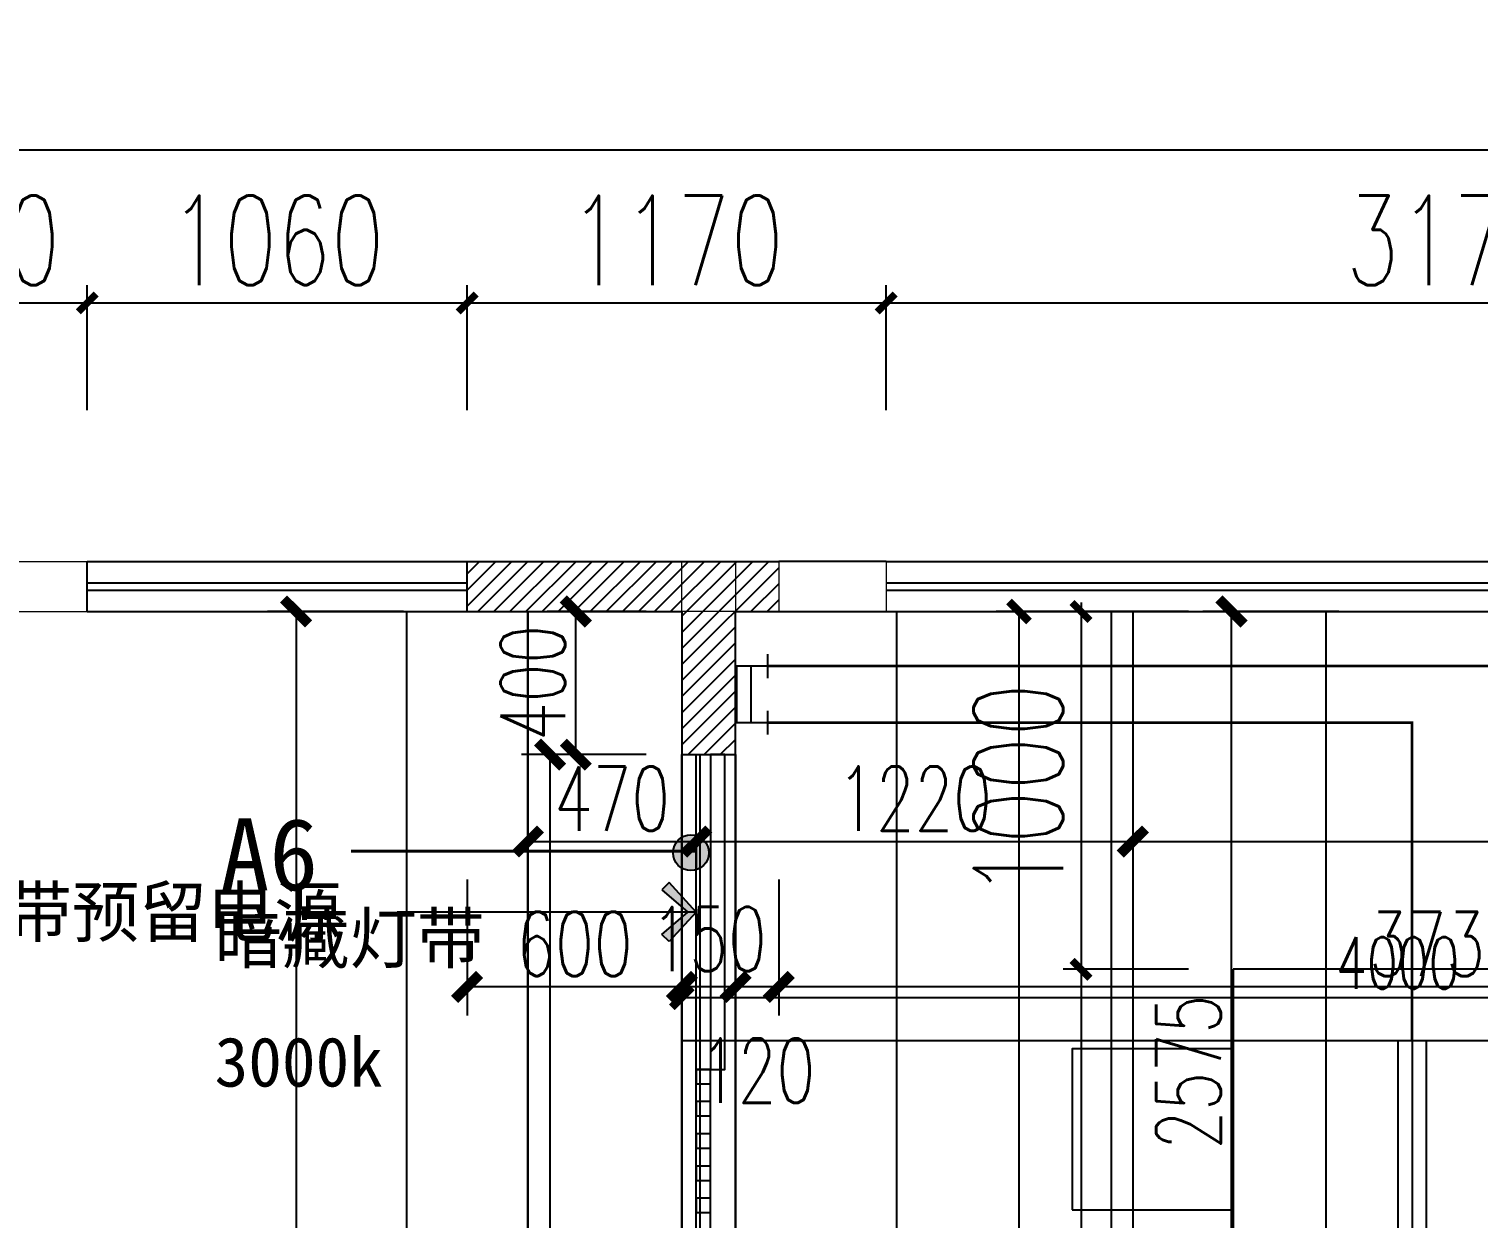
# Model space of a CAD drawing. Header units: millimetres. Extents: x 5625199 to 7433318, y -3316392 to -2552493.
# Drawn here: x 5921195 to 5925246, y -2581805 to -2578481 of the extents above; entities that cross this region are included whole.
import ezdxf

# ---------------------------------------------------------------- set-up
doc = ezdxf.new("R2010")
doc.units = ezdxf.units.MM
doc.header["$PDMODE"] = 35
doc.header["$PDSIZE"] = -10
doc.layers.add('001墙线', color=1, linetype='Continuous', lineweight=35)
for name, color, linetype in [('8', 8, 'Continuous'), ('PL-固定家具', 155, 'Continuous'), ('PL-固定落地', 155, 'Continuous'), ('PL-地坪线', 8, 'Continuous'), ('PL-天花', 30, 'Continuous'), ('PL-天花尺寸', 155, 'Continuous'), ('PL-新建墙体', 5, 'Continuous'), ('PL-新建墙体尺寸', 155, 'Continuous'), ('PL-活动家具', 15, 'Continuous'), ('PL-灯具尺寸', 155, 'Continuous'), ('PL-门', 4, 'Continuous'), ('TXT【文字】', 8, 'Continuous'), ('开关', 1, 'Continuous'), ('插座', 1, 'Continuous')]:
    doc.layers.add(name, color=color, linetype=linetype)
doc.styles.add('MFD-英文', font='stylu.ttf')
doc.styles.add('STYLE2', font='simhei.ttf')
doc.styles.add('XZC', font='SIMPLEX.SHX', dxfattribs={"width": 0.7, "bigfont": 'hztxt.shx'})
doc.styles.add('标注-尺寸', font='simplex.shx', dxfattribs={"width": 0.7})
doc.linetypes.add('LED_LINE', pattern='A,12.7,-5.08,["LED",XZC,S=2.54,R=0,X=-2.54,Y=-1.27],-6.35', length=24.13)
doc.dimstyles.new('100', dxfattribs={"dimtxt": 180, "dimasz": 70, "dimexe": 80, "dimexo": 100, "dimgap": 30, "dimtad": 1, "dimdec": 0, "dimrnd": 5, "dimdsep": 46, "dimtxsty": '标注-尺寸', "dimblk": 'ARCHTICK', "dimcen": 0.2, "dimdle": 5, "dimclrd": 8, "dimclre": 8, "dimclrt": 2, "dimadec": 0, "dimazin": 0, "dimtfac": 1, "dimtdec": 0, "dimtmove": 2, "dimatfit": 3, "dimldrblk": 'ccccc', "dimfxl": 300, "dimfxlon": 1, "dimtolj": 1, "dimtzin": 0, "dimarcsym": 0})
doc.dimstyles.new('MS55', dxfattribs={"dimscale": 0, "dimtxt": 5, "dimasz": 1, "dimexe": 1, "dimexo": 0.8, "dimgap": 1, "dimtad": 1, "dimdec": 0, "dimrnd": 5, "dimdsep": 46, "dimtxsty": '标注-尺寸', "dimblk": 'ARCHTICK', "dimcen": 0, "dimdle": 0.5, "dimclrd": 256, "dimclre": 256, "dimclrt": 50, "dimadec": 0, "dimazin": 0, "dimtfac": 1, "dimtdec": 0, "dimtix": 1, "dimtofl": 0, "dimtmove": 2, "dimatfit": 3, "dimldrblk": 'jt2', "dimfxl": 6, "dimfxlon": 1, "dimtvp": 1, "dimtolj": 1, "dimtzin": 0, "dimarcsym": 0})
doc.dimstyles.new('副本 100', dxfattribs={"dimscale": 0.8, "dimtxt": 180, "dimasz": 70, "dimexe": 80, "dimexo": 100, "dimgap": 30, "dimtad": 1, "dimdec": 0, "dimrnd": 5, "dimdsep": 46, "dimtxsty": '标注-尺寸', "dimblk": 'ARCHTICK', "dimcen": 0.2, "dimdle": 5, "dimclrd": 8, "dimclre": 8, "dimclrt": 2, "dimadec": 0, "dimazin": 0, "dimtfac": 1, "dimtdec": 0, "dimtmove": 2, "dimatfit": 3, "dimldrblk": 'ccccc', "dimfxl": 300, "dimfxlon": 1, "dimtolj": 1, "dimtzin": 0, "dimarcsym": 0})

# ---------------------------------------------------------------- blocks, each defined once
blk = doc.blocks.new('_ArchTick')
at = {"color": 0, "linetype": 'ByBlock', "const_width": 0.4}
blk.add_lwpolyline([(-0.5, -0.5), (0.5, 0.5)], dxfattribs=at)
blk = doc.blocks.new('*D43')
at = {"layer": 'Defpoints', "color": 0, "transparency": 16777216}
for p in [(5923289.4, -2580109.3), (5927018.9, -2580219.4), (5923289.4, -2581158.6)]:
    blk.add_point(p, dxfattribs=at)
at = {"layer": 'PL-新建墙体尺寸', "color": 8, "lineweight": -2, "ltscale": 500, "transparency": 16777216}
for p, q in [((5923289.4, -2580858.6), (5923289.4, -2581238.6)), ((5927018.9, -2580858.6), (5927018.9, -2581238.6)), ((5927023.9, -2581158.6), (5923284.4, -2581158.6))]:
    blk.add_line(p, q, dxfattribs=at)
at = {"layer": 'PL-新建墙体尺寸', "color": 8, "linetype": 'ByBlock', "lineweight": -2, "transparency": 16777216, "xscale": 70, "yscale": 70, "zscale": 70, "rotation": 180}
blk.add_blockref('_ArchTick', (5923289.4, -2581158.6), dxfattribs=at)
at = {"layer": 'PL-新建墙体尺寸', "color": 8, "linetype": 'ByBlock', "lineweight": -2, "transparency": 16777216, "xscale": 70, "yscale": 70, "zscale": 70}
blk.add_blockref('_ArchTick', (5927018.9, -2581158.6), dxfattribs=at)
at = {"layer": 'PL-新建墙体尺寸', "color": 2, "ltscale": 500, "transparency": 16777216, "insert": (5925154.2, -2581038.6), "char_height": 180, "attachment_point": 5, "style": '标注-尺寸'}
blk.add_mtext('\\A1;3730', dxfattribs=at)
blk = doc.blocks.new('ccccc')
h = blk.add_hatch(color=44)
h.dxf.hatch_style = 1
h.paths.add_polyline_path([(-1.713, -1.115), (-1.349, -1.475), (0, 0), (-1.349, 1.475), (-1.713, 1.115), (-0.424, 0)])
at = {"color": 44}
for p, q in [((-1.349, 1.475), (-1.713, 1.115)), ((0, 0), (-1.349, 1.475)), ((-1.713, 1.115), (-0.424, 0)), ((-0.424, 0), (-5.067, 0)), ((-1.713, -1.115), (-0.424, 0)), ((0, 0), (-1.349, -1.475)), ((-1.349, -1.475), (-1.713, -1.115))]:
    blk.add_line(p, q, dxfattribs=at)
blk = doc.blocks.new('*D44')
at = {"layer": 'PL-新建墙体尺寸', "color": 8, "lineweight": -2, "ltscale": 500, "transparency": 16777216}
for p, q in [((5923168.8, -2580858.6), (5923168.8, -2581238.6)), ((5923289.4, -2580858.6), (5923289.4, -2581238.6)), ((5923294.4, -2581158.6), (5923163.8, -2581158.6))]:
    blk.add_line(p, q, dxfattribs=at)
at = {"layer": 'PL-新建墙体尺寸', "color": 8, "linetype": 'ByBlock', "lineweight": -2, "transparency": 16777216, "xscale": 70, "yscale": 70, "zscale": 70, "rotation": 180}
blk.add_blockref('_ArchTick', (5923168.8, -2581158.6), dxfattribs=at)
at = {"layer": 'PL-新建墙体尺寸', "color": 8, "linetype": 'ByBlock', "lineweight": -2, "transparency": 16777216, "xscale": 70, "yscale": 70, "zscale": 70}
blk.add_blockref('_ArchTick', (5923289.4, -2581158.6), dxfattribs=at)
at = {"layer": 'PL-新建墙体尺寸', "color": 2, "ltscale": 500, "transparency": 16777216, "insert": (5923229.1, -2581392.7), "char_height": 180, "attachment_point": 5, "style": '标注-尺寸'}
blk.add_mtext('\\A1;120', dxfattribs=at)
blk = doc.blocks.new('*D45')
at = {"layer": 'PL-新建墙体尺寸', "color": 8, "lineweight": -2, "ltscale": 500, "transparency": 16777216}
for p, q in [((5923018.8, -2580858.6), (5923018.8, -2581238.6)), ((5923168.8, -2580858.6), (5923168.8, -2581238.6)), ((5923173.8, -2581158.6), (5923013.8, -2581158.6))]:
    blk.add_line(p, q, dxfattribs=at)
at = {"layer": 'PL-新建墙体尺寸', "color": 8, "linetype": 'ByBlock', "lineweight": -2, "transparency": 16777216, "xscale": 70, "yscale": 70, "zscale": 70, "rotation": 180}
blk.add_blockref('_ArchTick', (5923018.8, -2581158.6), dxfattribs=at)
at = {"layer": 'PL-新建墙体尺寸', "color": 8, "linetype": 'ByBlock', "lineweight": -2, "transparency": 16777216, "xscale": 70, "yscale": 70, "zscale": 70}
blk.add_blockref('_ArchTick', (5923168.8, -2581158.6), dxfattribs=at)
at = {"layer": 'PL-新建墙体尺寸', "color": 2, "ltscale": 500, "transparency": 16777216, "insert": (5923093.8, -2581025.1), "char_height": 180, "attachment_point": 5, "style": '标注-尺寸'}
blk.add_mtext('\\A1;150', dxfattribs=at)
blk = doc.blocks.new('*D46')
at = {"layer": 'PL-新建墙体尺寸', "color": 8, "lineweight": -2, "ltscale": 500, "transparency": 16777216}
for p, q in [((5922418.8, -2580858.6), (5922418.8, -2581238.6)), ((5923018.8, -2580858.6), (5923018.8, -2581238.6)), ((5923023.8, -2581158.6), (5922413.8, -2581158.6))]:
    blk.add_line(p, q, dxfattribs=at)
at = {"layer": 'PL-新建墙体尺寸', "color": 8, "linetype": 'ByBlock', "lineweight": -2, "transparency": 16777216, "xscale": 70, "yscale": 70, "zscale": 70, "rotation": 180}
blk.add_blockref('_ArchTick', (5922418.8, -2581158.6), dxfattribs=at)
at = {"layer": 'PL-新建墙体尺寸', "color": 8, "linetype": 'ByBlock', "lineweight": -2, "transparency": 16777216, "xscale": 70, "yscale": 70, "zscale": 70}
blk.add_blockref('_ArchTick', (5923018.8, -2581158.6), dxfattribs=at)
at = {"layer": 'PL-新建墙体尺寸', "color": 2, "ltscale": 500, "transparency": 16777216, "insert": (5922718.8, -2581038.6), "char_height": 180, "attachment_point": 5, "style": '标注-尺寸'}
blk.add_mtext('\\A1;600', dxfattribs=at)
blk = doc.blocks.new('*D47')
at = {"layer": 'PL-新建墙体尺寸', "color": 8, "lineweight": -2, "ltscale": 500, "transparency": 16777216}
for p, q in [((5922918.8, -2580109.3), (5922642.4, -2580109.3)), ((5922722.4, -2580514.3), (5922722.4, -2580104.3)), ((5922918.8, -2580509.3), (5922642.4, -2580509.3))]:
    blk.add_line(p, q, dxfattribs=at)
at = {"layer": 'PL-新建墙体尺寸', "color": 8, "linetype": 'ByBlock', "lineweight": -2, "transparency": 16777216, "xscale": 70, "yscale": 70, "zscale": 70}
for p, rotation in [((5922722.4, -2580109.3), 90), ((5922722.4, -2580509.3), 270)]:
    blk.add_blockref('_ArchTick', p, dxfattribs=dict(at, rotation=rotation))
at = {"layer": 'PL-新建墙体尺寸', "color": 2, "ltscale": 500, "transparency": 16777216, "insert": (5922602.4, -2580309.3), "char_height": 180, "attachment_point": 5, "rotation": 90, "style": '标注-尺寸'}
blk.add_mtext('\\A1;400', dxfattribs=at)
blk = doc.blocks.new('*D91')
at = {"layer": 'Defpoints', "color": 0, "transparency": 16777216}
for p in [(5922588.8, -2580653.7), (5923058.8, -2580658.5), (5923058.8, -2580752.3)]:
    blk.add_point(p, dxfattribs=at)
at = {"layer": 'PL-天花尺寸', "color": 8, "lineweight": -2, "ltscale": 500, "transparency": 16777216}
for p, q in [((5922583.8, -2580752.3), (5923063.8, -2580752.3)), ((5922588.8, -2580752.3), (5922588.8, -2580832.3)), ((5923058.8, -2580752.3), (5923058.8, -2580832.3))]:
    blk.add_line(p, q, dxfattribs=at)
at = {"layer": 'PL-天花尺寸', "color": 8, "linetype": 'ByBlock', "lineweight": -2, "transparency": 16777216, "xscale": 70, "yscale": 70, "zscale": 70, "rotation": 180}
blk.add_blockref('_ArchTick', (5922588.8, -2580752.3), dxfattribs=at)
at = {"layer": 'PL-天花尺寸', "color": 8, "linetype": 'ByBlock', "lineweight": -2, "transparency": 16777216, "xscale": 70, "yscale": 70, "zscale": 70}
blk.add_blockref('_ArchTick', (5923058.8, -2580752.3), dxfattribs=at)
at = {"layer": 'PL-天花尺寸', "color": 2, "ltscale": 500, "transparency": 16777216, "insert": (5922823.8, -2580632.3), "char_height": 180, "attachment_point": 5, "style": '标注-尺寸'}
blk.add_mtext('\\A1;470', dxfattribs=at)
blk = doc.blocks.new('*D92')
at = {"layer": 'Defpoints', "color": 0, "transparency": 16777216}
for p in [(5924278.8, -2580431.2), (5923058.8, -2580658.5), (5924278.8, -2580752.3)]:
    blk.add_point(p, dxfattribs=at)
at = {"layer": 'PL-天花尺寸', "color": 8, "lineweight": -2, "ltscale": 500, "transparency": 16777216}
for p, q in [((5924278.8, -2580531.2), (5924278.8, -2580832.3)), ((5923053.8, -2580752.3), (5924283.8, -2580752.3)), ((5923058.8, -2580752.3), (5923058.8, -2580832.3))]:
    blk.add_line(p, q, dxfattribs=at)
at = {"layer": 'PL-天花尺寸', "color": 8, "linetype": 'ByBlock', "lineweight": -2, "transparency": 16777216, "xscale": 70, "yscale": 70, "zscale": 70, "rotation": 180}
blk.add_blockref('_ArchTick', (5923058.8, -2580752.3), dxfattribs=at)
at = {"layer": 'PL-天花尺寸', "color": 8, "linetype": 'ByBlock', "lineweight": -2, "transparency": 16777216, "xscale": 70, "yscale": 70, "zscale": 70}
blk.add_blockref('_ArchTick', (5924278.8, -2580752.3), dxfattribs=at)
at = {"layer": 'PL-天花尺寸', "color": 2, "ltscale": 500, "transparency": 16777216, "insert": (5923668.8, -2580632.3), "char_height": 180, "attachment_point": 5, "style": '标注-尺寸'}
blk.add_mtext('\\A1;1220', dxfattribs=at)
blk = doc.blocks.new('*D95')
at = {"layer": 'Defpoints', "color": 0, "transparency": 16777216}
for p in [(5922588.8, -2580109.3), (5921940.9, -2585719.4), (5922588.8, -2585719.4)]:
    blk.add_point(p, dxfattribs=at)
at = {"layer": 'PL-天花尺寸', "color": 8, "lineweight": -2, "ltscale": 500, "transparency": 16777216}
for p, q in [((5922240.9, -2580109.3), (5921860.9, -2580109.3)), ((5921940.9, -2580104.3), (5921940.9, -2585724.4)), ((5922240.9, -2585719.4), (5921860.9, -2585719.4))]:
    blk.add_line(p, q, dxfattribs=at)
at = {"layer": 'PL-天花尺寸', "color": 8, "linetype": 'ByBlock', "lineweight": -2, "transparency": 16777216, "xscale": 70, "yscale": 70, "zscale": 70}
for p, rotation in [((5921940.9, -2580109.3), 90), ((5921940.9, -2585719.4), 270)]:
    blk.add_blockref('_ArchTick', p, dxfattribs=dict(at, rotation=rotation))
at = {"layer": 'PL-天花尺寸', "color": 2, "ltscale": 500, "transparency": 16777216, "insert": (5921820.9, -2582914.4), "char_height": 180, "attachment_point": 5, "rotation": 90, "style": '标注-尺寸'}
blk.add_mtext('\\A1;5610', dxfattribs=at)
blk = doc.blocks.new('*D105')
at = {"layer": 'Defpoints', "color": 0, "transparency": 16777216}
for p in [(5924554.3, -2580109.3), (5925058.9, -2580109.3), (5925058.9, -2582684.4)]:
    blk.add_point(p, dxfattribs=at)
at = {"layer": 'PL-灯具尺寸', "color": 8, "lineweight": -2, "ltscale": 500, "transparency": 16777216}
for p, q in [((5924854.3, -2580109.3), (5924474.3, -2580109.3)), ((5924554.3, -2582689.4), (5924554.3, -2580104.3)), ((5924854.3, -2582684.4), (5924474.3, -2582684.4))]:
    blk.add_line(p, q, dxfattribs=at)
at = {"layer": 'PL-灯具尺寸', "color": 8, "linetype": 'ByBlock', "lineweight": -2, "transparency": 16777216, "xscale": 70, "yscale": 70, "zscale": 70}
for p, rotation in [((5924554.3, -2580109.3), 90), ((5924554.3, -2582684.4), 270)]:
    blk.add_blockref('_ArchTick', p, dxfattribs=dict(at, rotation=rotation))
at = {"layer": 'PL-灯具尺寸', "color": 2, "ltscale": 500, "transparency": 16777216, "insert": (5924434.3, -2581396.9), "char_height": 180, "attachment_point": 5, "rotation": 90, "style": '标注-尺寸'}
blk.add_mtext('\\A1;2575', dxfattribs=at)
blk = doc.blocks.new('G$CF87F0591')
at = {"layer": '001墙线', "const_width": 5.76}
blk.add_lwpolyline([(226.1, 89.8), (158.4, 89.8), (192.3, 89.8), (192.3, 2.9), (33.9, 2.9), (33.9, 89.8), (67.8, 89.8), (0, 89.8), (33.9, 89.8), (33.9, 43.3), (192.3, 43.3), (113.1, 43.3)], dxfattribs=at)
blk = doc.blocks.new('*D688')
at = {"layer": 'Defpoints', "color": 0, "transparency": 16777216}
for p in [(5924278.8, -2580431.2), (5927018.9, -2580505.6), (5927018.9, -2580752.3)]:
    blk.add_point(p, dxfattribs=at)
at = {"layer": 'PL-天花尺寸', "color": 8, "lineweight": -2, "ltscale": 500, "transparency": 16777216}
for p, q in [((5924278.8, -2580531.2), (5924278.8, -2580832.3)), ((5927018.9, -2580605.6), (5927018.9, -2580832.3)), ((5924273.8, -2580752.3), (5927023.9, -2580752.3))]:
    blk.add_line(p, q, dxfattribs=at)
at = {"layer": 'PL-天花尺寸', "color": 8, "linetype": 'ByBlock', "lineweight": -2, "transparency": 16777216, "xscale": 70, "yscale": 70, "zscale": 70, "rotation": 180}
blk.add_blockref('_ArchTick', (5924278.8, -2580752.3), dxfattribs=at)
at = {"layer": 'PL-天花尺寸', "color": 8, "linetype": 'ByBlock', "lineweight": -2, "transparency": 16777216, "xscale": 70, "yscale": 70, "zscale": 70}
blk.add_blockref('_ArchTick', (5927018.9, -2580752.3), dxfattribs=at)
at = {"layer": 'PL-天花尺寸', "color": 2, "ltscale": 500, "transparency": 16777216, "insert": (5925648.9, -2580632.3), "char_height": 180, "attachment_point": 5, "style": '标注-尺寸'}
blk.add_mtext('\\A1;2740', dxfattribs=at)
blk = doc.blocks.new('*D693')
at = {"layer": 'Defpoints', "color": 0, "transparency": 16777216}
for p in [(5923018.8, -2580821.9), (5927018.9, -2580821.9), (5927018.9, -2581187.9)]:
    blk.add_point(p, dxfattribs=at)
at = {"layer": 'PL-地坪线', "color": 8, "lineweight": -2, "ltscale": 500, "transparency": 16777216}
for p, q in [((5923018.8, -2580947.9), (5923018.8, -2581251.9)), ((5927018.9, -2580947.9), (5927018.9, -2581251.9)), ((5923014.8, -2581187.9), (5927022.9, -2581187.9))]:
    blk.add_line(p, q, dxfattribs=at)
at = {"layer": 'PL-地坪线', "color": 8, "linetype": 'ByBlock', "lineweight": -2, "transparency": 16777216, "xscale": 56, "yscale": 56, "zscale": 56, "rotation": 180}
blk.add_blockref('_ArchTick', (5923018.8, -2581187.9), dxfattribs=at)
at = {"layer": 'PL-地坪线', "color": 8, "linetype": 'ByBlock', "lineweight": -2, "transparency": 16777216, "xscale": 56, "yscale": 56, "zscale": 56}
blk.add_blockref('_ArchTick', (5927018.9, -2581187.9), dxfattribs=at)
at = {"layer": 'PL-地坪线', "color": 2, "ltscale": 500, "transparency": 16777216, "insert": (5925018.9, -2581091.9), "char_height": 144, "attachment_point": 5, "style": '标注-尺寸'}
blk.add_mtext('\\A1;4000', dxfattribs=at)
blk = doc.blocks.new('*D694')
at = {"layer": 'Defpoints', "color": 0, "transparency": 16777216}
for p in [(5924645.3, -2580109.3), (5923960.6, -2585339.4), (5924604.1, -2585339.4)]:
    blk.add_point(p, dxfattribs=at)
at = {"layer": 'PL-地坪线', "color": 8, "lineweight": -2, "ltscale": 500, "transparency": 16777216}
for p, q in [((5924200.6, -2580109.3), (5923896.6, -2580109.3)), ((5923960.6, -2580105.3), (5923960.6, -2585343.4)), ((5924200.6, -2585339.4), (5923896.6, -2585339.4))]:
    blk.add_line(p, q, dxfattribs=at)
at = {"layer": 'PL-地坪线', "color": 8, "linetype": 'ByBlock', "lineweight": -2, "transparency": 16777216, "xscale": 56, "yscale": 56, "zscale": 56}
for p, rotation in [((5923960.6, -2580109.3), 90), ((5923960.6, -2585339.4), 270)]:
    blk.add_blockref('_ArchTick', p, dxfattribs=dict(at, rotation=rotation))
at = {"layer": 'PL-地坪线', "color": 2, "ltscale": 500, "transparency": 16777216, "insert": (5923864.6, -2582724.4), "char_height": 144, "attachment_point": 5, "rotation": 90, "style": '标注-尺寸'}
blk.add_mtext('\\A1;5230', dxfattribs=at)
blk = doc.blocks.new('*D760')
at = {"layer": 'Defpoints', "color": 0, "transparency": 16777216}
for p in [(5922650.5, -2580509.3), (5923018.8, -2580509.3), (5923018.8, -2585189.4)]:
    blk.add_point(p, dxfattribs=at)
at = {"layer": 'PL-新建墙体尺寸', "color": 8, "lineweight": -2, "ltscale": 500, "transparency": 16777216}
for p, q in [((5922918.8, -2580509.3), (5922570.5, -2580509.3)), ((5922650.5, -2585194.4), (5922650.5, -2580504.3)), ((5922918.8, -2585189.4), (5922570.5, -2585189.4))]:
    blk.add_line(p, q, dxfattribs=at)
at = {"layer": 'PL-新建墙体尺寸', "color": 8, "linetype": 'ByBlock', "lineweight": -2, "transparency": 16777216, "xscale": 70, "yscale": 70, "zscale": 70}
for p, rotation in [((5922650.5, -2580509.3), 90), ((5922650.5, -2585189.4), 270)]:
    blk.add_blockref('_ArchTick', p, dxfattribs=dict(at, rotation=rotation))
at = {"layer": 'PL-新建墙体尺寸', "color": 2, "ltscale": 500, "transparency": 16777216, "insert": (5922530.5, -2582849.4), "char_height": 180, "attachment_point": 5, "rotation": 90, "style": '标注-尺寸'}
blk.add_mtext('\\A1;4680', dxfattribs=at)
blk = doc.blocks.new('*D1225')
at = {"layer": '8', "lineweight": -2, "ltscale": 500, "transparency": 16777216}
for p, q in [((5900849.4, -2579120), (5900849.4, -2578770)), ((5927018.9, -2579120), (5927018.9, -2578770)), ((5927043.9, -2578820), (5900824.4, -2578820))]:
    blk.add_line(p, q, dxfattribs=at)
at = {"layer": 'Defpoints', "color": 0, "transparency": 16777216}
for p in [(5900849.4, -2578820), (5900849.4, -2580219.4), (5927018.9, -2580219.4)]:
    blk.add_point(p, dxfattribs=at)
at = {"layer": '8', "linetype": 'ByBlock', "lineweight": -2, "transparency": 16777216, "xscale": 50.00000000000001, "yscale": 50.00000000000001, "zscale": 50.00000000000001, "rotation": 180}
blk.add_blockref('_ArchTick', (5900849.4, -2578820), dxfattribs=at)
at = {"layer": '8', "linetype": 'ByBlock', "lineweight": -2, "transparency": 16777216, "xscale": 50.00000000000001, "yscale": 50.00000000000001, "zscale": 50.00000000000001}
blk.add_blockref('_ArchTick', (5927018.9, -2578820), dxfattribs=at)
at = {"layer": '8', "color": 50, "ltscale": 500, "transparency": 16777216, "insert": (5913934.2, -2578645), "char_height": 250, "attachment_point": 5, "style": '标注-尺寸'}
blk.add_mtext('\\A1;26170', dxfattribs=at)
blk = doc.blocks.new('jt2')
at = {"ltscale": 0.1}
blk.add_line((0, 0), (-1, 0), dxfattribs=at)
at = {"color": 6, "ltscale": 0.1}
blk.add_lwpolyline([(-1.217, 1.261), (-0.717, 1.5), (0.019, 0), (-0.717, -1.5), (-1.217, -1.261), (0, 0), (-1.217, 1.261)], dxfattribs=at)
blk = doc.blocks.new('*D1238')
at = {"layer": 'Defpoints', "color": 0, "transparency": 16777216}
for p in [(5925173.3, -2580109.3), (5924133.9, -2581109.4), (5925173.3, -2581109.4)]:
    blk.add_point(p, dxfattribs=at)
at = {"layer": 'TXT【文字】', "lineweight": -2, "ltscale": 500, "transparency": 16777216}
for p, q in [((5924133.9, -2580084.3), (5924133.9, -2581134.4)), ((5924433.9, -2580109.3), (5924083.9, -2580109.3)), ((5924433.9, -2581109.4), (5924083.9, -2581109.4))]:
    blk.add_line(p, q, dxfattribs=at)
at = {"layer": 'TXT【文字】', "linetype": 'ByBlock', "lineweight": -2, "transparency": 16777216, "xscale": 50.00000000000001, "yscale": 50.00000000000001, "zscale": 50.00000000000001}
for p, rotation in [((5924133.9, -2580109.3), 90), ((5924133.9, -2581109.4), 270)]:
    blk.add_blockref('_ArchTick', p, dxfattribs=dict(at, rotation=rotation))
at = {"layer": 'TXT【文字】', "color": 50, "ltscale": 500, "transparency": 16777216, "insert": (5923958.9, -2580609.4), "char_height": 250, "attachment_point": 5, "rotation": 90, "style": '标注-尺寸'}
blk.add_mtext('\\A1;1000', dxfattribs=at)
blk = doc.blocks.new('*D1239')
at = {"layer": 'Defpoints', "color": 0, "transparency": 16777216}
for p in [(5925173.3, -2581109.4), (5924133.9, -2584259.4), (5924892.2, -2584259.4)]:
    blk.add_point(p, dxfattribs=at)
at = {"layer": 'TXT【文字】', "lineweight": -2, "ltscale": 500, "transparency": 16777216}
for p, q in [((5924133.9, -2581084.4), (5924133.9, -2584284.4)), ((5924433.9, -2581109.4), (5924083.9, -2581109.4)), ((5924433.9, -2584259.4), (5924083.9, -2584259.4))]:
    blk.add_line(p, q, dxfattribs=at)
at = {"layer": 'TXT【文字】', "linetype": 'ByBlock', "lineweight": -2, "transparency": 16777216, "xscale": 50.00000000000001, "yscale": 50.00000000000001, "zscale": 50.00000000000001}
for p, rotation in [((5924133.9, -2581109.4), 90), ((5924133.9, -2584259.4), 270)]:
    blk.add_blockref('_ArchTick', p, dxfattribs=dict(at, rotation=rotation))
at = {"layer": 'TXT【文字】', "color": 50, "ltscale": 500, "transparency": 16777216, "insert": (5923958.9, -2582684.4), "char_height": 250, "attachment_point": 5, "rotation": 90, "style": '标注-尺寸'}
blk.add_mtext('\\A1;3150', dxfattribs=at)
blk = doc.blocks.new('*D1287')
at = {"layer": '8', "lineweight": -2, "ltscale": 500, "transparency": 16777216}
for p, q in [((5920757.3, -2579546.8), (5920757.3, -2579196.8)), ((5921357.3, -2579546.8), (5921357.3, -2579196.8)), ((5920732.3, -2579246.8), (5921382.3, -2579246.8))]:
    blk.add_line(p, q, dxfattribs=at)
at = {"layer": 'Defpoints', "color": 0, "transparency": 16777216}
for p in [(5921357.3, -2579246.8), (5920757.3, -2579969.3), (5921357.3, -2579969.3)]:
    blk.add_point(p, dxfattribs=at)
at = {"layer": '8', "linetype": 'ByBlock', "lineweight": -2, "transparency": 16777216, "xscale": 50.00000000000001, "yscale": 50.00000000000001, "zscale": 50.00000000000001, "rotation": 180}
blk.add_blockref('_ArchTick', (5920757.3, -2579246.8), dxfattribs=at)
at = {"layer": '8', "linetype": 'ByBlock', "lineweight": -2, "transparency": 16777216, "xscale": 50.00000000000001, "yscale": 50.00000000000001, "zscale": 50.00000000000001}
blk.add_blockref('_ArchTick', (5921357.3, -2579246.8), dxfattribs=at)
at = {"layer": '8', "color": 50, "ltscale": 500, "transparency": 16777216, "insert": (5921057.3, -2579071.8), "char_height": 250, "attachment_point": 5, "style": '标注-尺寸'}
blk.add_mtext('\\A1;600', dxfattribs=at)
blk = doc.blocks.new('*D1288')
at = {"layer": '8', "lineweight": -2, "ltscale": 500, "transparency": 16777216}
for p, q in [((5921357.3, -2579546.8), (5921357.3, -2579196.8)), ((5922418.8, -2579546.8), (5922418.8, -2579196.8)), ((5921332.3, -2579246.8), (5922443.8, -2579246.8))]:
    blk.add_line(p, q, dxfattribs=at)
at = {"layer": 'Defpoints', "color": 0, "transparency": 16777216}
for p in [(5922418.8, -2579246.8), (5921357.3, -2579969.3), (5922418.8, -2579969.3)]:
    blk.add_point(p, dxfattribs=at)
at = {"layer": '8', "linetype": 'ByBlock', "lineweight": -2, "transparency": 16777216, "xscale": 50.00000000000001, "yscale": 50.00000000000001, "zscale": 50.00000000000001, "rotation": 180}
blk.add_blockref('_ArchTick', (5921357.3, -2579246.8), dxfattribs=at)
at = {"layer": '8', "linetype": 'ByBlock', "lineweight": -2, "transparency": 16777216, "xscale": 50.00000000000001, "yscale": 50.00000000000001, "zscale": 50.00000000000001}
blk.add_blockref('_ArchTick', (5922418.8, -2579246.8), dxfattribs=at)
at = {"layer": '8', "color": 50, "ltscale": 500, "transparency": 16777216, "insert": (5921888, -2579071.8), "char_height": 250, "attachment_point": 5, "style": '标注-尺寸'}
blk.add_mtext('\\A1;1060', dxfattribs=at)
blk = doc.blocks.new('*D1289')
at = {"layer": '8', "lineweight": -2, "ltscale": 500, "transparency": 16777216}
for p, q in [((5922418.8, -2579546.8), (5922418.8, -2579196.8)), ((5923589.4, -2579546.8), (5923589.4, -2579196.8)), ((5922393.8, -2579246.8), (5923614.4, -2579246.8))]:
    blk.add_line(p, q, dxfattribs=at)
at = {"layer": 'Defpoints', "color": 0, "transparency": 16777216}
for p in [(5923589.4, -2579246.8), (5922418.8, -2579969.3), (5923589.4, -2579969.3)]:
    blk.add_point(p, dxfattribs=at)
at = {"layer": '8', "linetype": 'ByBlock', "lineweight": -2, "transparency": 16777216, "xscale": 50.00000000000001, "yscale": 50.00000000000001, "zscale": 50.00000000000001, "rotation": 180}
blk.add_blockref('_ArchTick', (5922418.8, -2579246.8), dxfattribs=at)
at = {"layer": '8', "linetype": 'ByBlock', "lineweight": -2, "transparency": 16777216, "xscale": 50.00000000000001, "yscale": 50.00000000000001, "zscale": 50.00000000000001}
blk.add_blockref('_ArchTick', (5923589.4, -2579246.8), dxfattribs=at)
at = {"layer": '8', "color": 50, "ltscale": 500, "transparency": 16777216, "insert": (5923004.1, -2579071.8), "char_height": 250, "attachment_point": 5, "style": '标注-尺寸'}
blk.add_mtext('\\A1;1170', dxfattribs=at)
blk = doc.blocks.new('*D1290')
at = {"layer": '8', "lineweight": -2, "ltscale": 500, "transparency": 16777216}
for p, q in [((5923589.4, -2579546.8), (5923589.4, -2579196.8)), ((5926757.3, -2579546.8), (5926757.3, -2579196.8)), ((5923564.4, -2579246.8), (5926782.3, -2579246.8))]:
    blk.add_line(p, q, dxfattribs=at)
at = {"layer": 'Defpoints', "color": 0, "transparency": 16777216}
for p in [(5926757.3, -2579246.8), (5923589.4, -2579969.3), (5926757.3, -2579969.3)]:
    blk.add_point(p, dxfattribs=at)
at = {"layer": '8', "linetype": 'ByBlock', "lineweight": -2, "transparency": 16777216, "xscale": 50.00000000000001, "yscale": 50.00000000000001, "zscale": 50.00000000000001, "rotation": 180}
blk.add_blockref('_ArchTick', (5923589.4, -2579246.8), dxfattribs=at)
at = {"layer": '8', "linetype": 'ByBlock', "lineweight": -2, "transparency": 16777216, "xscale": 50.00000000000001, "yscale": 50.00000000000001, "zscale": 50.00000000000001}
blk.add_blockref('_ArchTick', (5926757.3, -2579246.8), dxfattribs=at)
at = {"layer": '8', "color": 50, "ltscale": 500, "transparency": 16777216, "insert": (5925173.3, -2579071.8), "char_height": 250, "attachment_point": 5, "style": '标注-尺寸'}
blk.add_mtext('\\A1;3170', dxfattribs=at)
blk = doc.blocks.new('G$CA9BB48B2')
at = {"layer": '开关'}
h = blk.add_hatch(color=256, dxfattribs=at)
h.dxf.hatch_style = 1
h.paths.add_polyline_path([(100, 50, 1), (0, 50, 1)])
blk.add_circle((50, 50), 50, dxfattribs=at)

msp = doc.modelspace()

# ---------------------------------------------------------------- hatches: boundary and pattern name
at = {"layer": 'PL-地坪线', "ltscale": 500}
h = msp.add_hatch(dxfattribs=at)
h.set_pattern_fill('_USER', color=250, scale=1200, angle=90, pattern_type=0)
h.set_pattern_definition([(90, (5919849.4, -2585359.4), (-1200, 7e-14), [])])
h.paths.add_polyline_path([(5927018.95, -2585729.48), (5927018.95, -2585339.42), (5925478.78, -2585339.42), (5925328.78, -2585339.42), (5923168.78, -2585339.42), (5923068.78, -2585339.42), (5923018.78, -2585339.42), (5923018.78, -2585289.42), (5923018.78, -2585189.42), (5923018.78, -2580509.31), (5923018.78, -2580109.31), (5922418.78, -2580109.31), (5921357.27, -2580109.31), (5920757.27, -2580109.31), (5915357.27, -2580109.31), (5914757.27, -2580109.31), (5909357.27, -2580109.31), (5908757.27, -2580109.31), (5905389.39, -2580109.31), (5905389.39, -2583909.31), (5905389.39, -2584049.31), (5905389.39, -2585189.42), (5907850.52, -2585189.42), (5907850.52, -2584589.42), (5908000.52, -2584589.42), (5908600.52, -2584589.42), (5908750.52, -2584589.42), (5908750.52, -2585189.42), (5912854.13, -2585189.42), (5912854.13, -2584589.42), (5913004.13, -2584589.42), (5913004.13, -2585339.42), (5915404.13, -2585339.42), (5915404.13, -2584589.42), (5915554.13, -2584589.42), (5915554.13, -2585189.42), (5919699.42, -2585189.42), (5919699.42, -2584589.42), (5919849.42, -2584589.42), (5919849.42, -2585339.42), (5919849.42, -2585349.42), (5919849.42, -2585359.42), (5919849.42, -2587719.42), (5919849.42, -2587729.42), (5919849.42, -2587739.42), (5919849.42, -2588489.42), (5919699.42, -2588489.42), (5919699.42, -2587889.42), (5915554.13, -2587889.42), (5915554.13, -2588489.42), (5915404.13, -2588489.42), (5915404.13, -2587739.42), (5913004.13, -2587739.42), (5913004.13, -2588489.42), (5912854.13, -2588489.42), (5912854.13, -2587889.42), (5908750.52, -2587889.42), (5908750.52, -2588489.42), (5908600.52, -2588489.42), (5908600.52, -2587739.42), (5908000.52, -2587739.42), (5908000.52, -2588489.42), (5907850.52, -2588489.42), (5907850.52, -2587889.42), (5905389.66, -2587889.42), (5905389.39, -2590009.53), (5903189.37, -2590009.53), (5903189.37, -2598029.48), (5905109.37, -2598029.48), (5907882.09, -2598029.48), (5920336.21, -2598029.48), (5923109.37, -2598029.48), (5925063.95, -2598029.48), (5926523.14, -2598029.48), (5927018.96, -2598029.48), (5927018.94, -2597729.66), (5926984.21, -2595029.85), (5923018.77, -2595029.85), (5923018.77, -2593127.21), (5923152.98, -2593127.21), (5923152.98, -2593687.74), (5923224.03, -2593687.74), (5924124.04, -2593687.74), (5924787.2, -2593687.74), (5924787.2, -2591366.67), (5924124.04, -2591366.67), (5923224.03, -2591366.67), (5923152.98, -2591366.67), (5923152.98, -2591927.2), (5923018.77, -2591927.2), (5923018.77, -2591579.55), (5921718.77, -2591579.55), (5921718.77, -2595029.85), (5921568.77, -2595029.85), (5921568.77, -2591579.55), (5921468.77, -2591579.55), (5921468.77, -2591429.55), (5923018.77, -2591429.55), (5923018.77, -2589809.55), (5927018.95, -2589809.55), (5927018.95, -2586329.48), (5927018.95, -2585774.42)])
h.paths.add_polyline_path([(5906475.65, -2595493.67), (5907291.12, -2595493.67), (5907698.86, -2596199.89), (5907291.12, -2596906.11), (5906475.65, -2596906.11), (5906067.92, -2596199.89)], flags=16)
h.paths.add_polyline_path([(5906533.39, -2595593.67), (5907233.39, -2595593.67), (5907583.39, -2596199.89), (5907233.39, -2596806.11), (5906533.39, -2596806.11), (5906183.39, -2596199.89)], flags=0)
h.paths.add_polyline_path([(5907239.37, -2596199.48, 1), (5906539.37, -2596199.48, 1)], flags=0)
h = msp.add_hatch(dxfattribs=at)
h.set_pattern_fill('_USER', color=250, scale=1200, pattern_type=0)
h.set_pattern_definition([(0, (5923168.8, -2580109.3), (0, 1200), [])])
h.paths.add_polyline_path([(5927018.95, -2580329.48), (5927018.95, -2580109.31), (5926757.27, -2580109.31), (5923589.37, -2580109.31), (5923289.37, -2580109.31), (5923168.78, -2580109.31), (5923168.78, -2580509.31), (5923018.78, -2580509.31), (5923018.78, -2585339.42), (5927018.95, -2585339.42)])
h = msp.add_hatch(dxfattribs=at)
h.set_pattern_fill('_USER', color=250, scale=600, angle=90, pattern_type=0)
h.set_pattern_definition([(90, (5923018.8, -2580509.3), (-600, 4e-14), [])])
h.paths.add_polyline_path([(5927018.95, -2580329.48), (5927018.95, -2580109.31), (5926757.27, -2580109.31), (5923589.37, -2580109.31), (5923289.37, -2580109.31), (5923168.78, -2580109.31), (5923168.78, -2580509.31), (5923018.78, -2580509.31), (5923018.78, -2585339.42), (5927018.95, -2585339.42)])
at = {"layer": 'PL-新建墙体'}
h = msp.add_hatch(dxfattribs=at)
h.set_pattern_fill('ANSI31', color=251, scale=10)
h.set_pattern_definition([(45, (273402.825, -417409.755), (-22.4506403, 22.4506403), [])])
h.paths.add_polyline_path([(5905249.39, -2585189.42), (5904749.39, -2585189.42), (5904749.39, -2585339.42), (5904749.41, -2585839.42), (5905389.39, -2585839.42), (5905389.39, -2585339.42), (5908000.52, -2585339.42), (5908000.52, -2584589.42), (5907850.52, -2584589.42), (5907850.52, -2585189.42), (5905389.39, -2585189.42)])
h.paths.add_polyline_path([(5908600.52, -2587739.42), (5908600.52, -2588489.42), (5908750.52, -2588489.42), (5908750.52, -2587889.42), (5912854.13, -2587889.42), (5912854.13, -2588489.42), (5913004.13, -2588489.42), (5913004.13, -2587739.42)])
h.paths.add_polyline_path([(5913004.13, -2585339.42), (5913004.13, -2584589.42), (5912854.13, -2584589.42), (5912854.13, -2585189.42), (5908750.52, -2585189.42), (5908750.52, -2584589.42), (5908600.52, -2584589.42), (5908600.52, -2585339.42)])
h.paths.add_polyline_path([(5919849.42, -2585339.42), (5919849.42, -2584589.42), (5919699.42, -2584589.42), (5919699.42, -2585189.42), (5915554.13, -2585189.42), (5915554.13, -2584589.42), (5915404.13, -2584589.42), (5915404.13, -2585339.42)])
h.paths.add_polyline_path([(5915404.13, -2587739.42), (5915404.13, -2588489.42), (5915554.13, -2588489.42), (5915554.13, -2587889.42), (5919699.42, -2587889.42), (5919699.42, -2588489.42), (5919849.42, -2588489.42), (5919849.42, -2587739.42)])
h.paths.add_polyline_path([(5922418.78, -2579969.31), (5922418.78, -2580029.31), (5922418.78, -2580049.31), (5922418.78, -2580109.31), (5923018.78, -2580109.31), (5923018.78, -2580509.31), (5923168.78, -2580509.31), (5923168.78, -2580109.31), (5923289.37, -2580109.31), (5923289.37, -2579969.31)])

# ---------------------------------------------------------------- linework, layer by layer
at = {"color": 255, "lineweight": 9}
for p, q in [((5920757.27, -2579969.31), (5921357.27, -2579969.31)), ((5923289.37, -2579969.31), (5923289.37, -2580109.31)), ((5923589.37, -2579969.31), (5923589.37, -2580109.31)), ((5920757.27, -2580109.31), (5921357.27, -2580109.31))]:
    msp.add_line(p, q, dxfattribs=at)
at = {"color": 255}
msp.add_line((5921357.27, -2580109.31), (5921357.27, -2579969.31), dxfattribs=at)
at = {"color": 250, "ltscale": 500}
for p, q in [((5921357.27, -2579969.31), (5922418.78, -2579969.31)), ((5923589.37, -2579969.31), (5926757.27, -2579969.31)), ((5921357.27, -2580109.31), (5922418.78, -2580109.31)), ((5923589.37, -2580109.31), (5926757.27, -2580109.31))]:
    msp.add_line(p, q, dxfattribs=at)
at = {"color": 255, "ltscale": 500}
for p, q in [((5923589.37, -2579969.31), (5923289.37, -2579969.31)), ((5923289.37, -2580109.31), (5923589.37, -2580109.31))]:
    msp.add_line(p, q, dxfattribs=at)
at = {"color": 3, "ltscale": 500}
for p, q in [((5921357.27, -2580029.31), (5922418.78, -2580029.31)), ((5923589.37, -2580029.31), (5926757.27, -2580029.31)), ((5921357.27, -2580049.31), (5922418.78, -2580049.31)), ((5923589.37, -2580049.31), (5926757.27, -2580049.31))]:
    msp.add_line(p, q, dxfattribs=at)
at = {"color": 255, "lineweight": 9}
msp.add_lwpolyline([(5923168.78, -2580109.31), (5923018.78, -2580109.31), (5923018.78, -2579969.31), (5923168.78, -2579969.31)], close=True, dxfattribs=at)
at = {"layer": 'PL-固定家具', "ltscale": 500}
for p, q in [((5923168.78, -2580509.31), (5923168.78, -2585339.42)), ((5923058.78, -2585189.42), (5923058.78, -2581389.31)), ((5923098.78, -2585189.42), (5923098.78, -2581389.31))]:
    msp.add_line(p, q, dxfattribs=at)
at = {"layer": 'PL-固定家具', "color": 250, "ltscale": 500}
for points in [[(5923098.78, -2581389.42), (5923058.78, -2581389.42), (5923058.78, -2581429.42), (5923098.78, -2581429.42)], [(5923098.78, -2581479.42), (5923058.78, -2581479.42), (5923058.78, -2581519.42), (5923098.78, -2581519.42)], [(5923098.78, -2581569.42), (5923058.78, -2581569.42), (5923058.78, -2581609.42), (5923098.78, -2581609.42)], [(5923098.78, -2581659.42), (5923058.78, -2581659.42), (5923058.78, -2581699.42), (5923098.78, -2581699.42)], [(5923098.78, -2581749.42), (5923058.78, -2581749.42), (5923058.78, -2581789.42), (5923098.78, -2581789.42)]]:
    msp.add_lwpolyline(points, close=True, dxfattribs=at)
at = {"layer": 'PL-固定落地', "color": 250, "ltscale": 500}
for p, q in [((5922588.78, -2585719.42), (5922588.78, -2580109.31)), ((5923058.78, -2581389.42), (5923058.78, -2580509.31))]:
    msp.add_line(p, q, dxfattribs=at)
at = {"layer": 'PL-固定落地', "color": 8, "ltscale": 500}
msp.add_line((5923018.78, -2585189.42), (5923018.78, -2580509.31), dxfattribs=at)
at = {"layer": 'PL-固定落地', "ltscale": 500}
msp.add_line((5923058.78, -2581389.31), (5923098.78, -2581389.31), dxfattribs=at)
at = {"layer": 'PL-地坪线', "ltscale": 500}
msp.add_line((5923018.78, -2580509.31), (5923018.78, -2585339.42), dxfattribs=at)
at = {"layer": 'PL-地坪线', "color": 2, "linetype": 'LED_LINE', "ltscale": 0.3}
msp.add_line((5923068.78, -2580509.31), (5923068.78, -2585339.42), dxfattribs=at)
at = {"layer": 'PL-天花', "ltscale": 500}
for p, q in [((5922588.78, -2580109.31), (5922588.78, -2585719.42)), ((5924278.78, -2580109.31), (5924278.78, -2585719.42)), ((5923058.78, -2581389.42), (5923058.78, -2580509.31)), ((5923168.78, -2585189.42), (5923168.78, -2580509.31))]:
    msp.add_line(p, q, dxfattribs=at)
at = {"layer": 'PL-天花', "color": 2, "linetype": 'LED_LINE', "ltscale": 0.3}
msp.add_line((5925058.86, -2581309.42), (5925058.86, -2584059.42), dxfattribs=at)
at = {"layer": 'PL-天花', "ltscale": 500}
msp.add_lwpolyline([(5925018.86, -2581309.42), (5925018.86, -2584059.42), (5925098.86, -2584059.42), (5925098.86, -2581309.42)], close=True, dxfattribs=at)
at = {"layer": 'PL-新建墙体'}
for p, q in [((5922418.78, -2580109.31), (5922418.78, -2579969.31)), ((5922418.78, -2579969.31), (5923289.37, -2579969.31)), ((5922418.78, -2580109.31), (5923018.78, -2580109.31)), ((5923018.78, -2580109.31), (5923018.78, -2580509.31)), ((5923168.78, -2580509.31), (5923168.78, -2580109.31)), ((5923168.78, -2580109.31), (5923289.3, -2580109.31)), ((5923018.78, -2580509.31), (5923168.78, -2580509.31))]:
    msp.add_line(p, q, dxfattribs=at)
at = {"layer": 'PL-活动家具'}
msp.add_lwpolyline([(5924558.86, -2581109.42), (5924558.86, -2584259.42), (5925558.86, -2584259.42), (5925558.86, -2581109.42)], close=True, dxfattribs=at)
at = {"layer": 'PL-活动家具', "color": 8}
msp.add_lwpolyline([(5924108.86, -2581781.56), (5924558.86, -2581781.56), (5924558.86, -2581331.56), (5924108.86, -2581331.56)], close=True, dxfattribs=at)
at = {"layer": 'PL-门'}
msp.add_lwpolyline([(5923098.78, -2580509.42), (5923098.78, -2581389.42), (5923138.78, -2581389.42), (5923138.78, -2580509.42)], close=True, dxfattribs=at)
at = {"layer": '开关', "const_width": 7.95}
for points in [[(5923258.57, -2580261.75), (5926767.59, -2580261.75), (5926767.59, -2584295.59)], [(5923258.57, -2580420.11), (5925058.86, -2580420.11), (5925058.86, -2581309.42)], [(5922093.94, -2580779.2), (5923058.78, -2580779.2)]]:
    msp.add_lwpolyline(points, dxfattribs=at)

# ---------------------------------------------------------------- block references
at = {"layer": '开关', "rotation": 270}
msp.add_blockref('G$CF87F0591', (5923168.78, -2580227.86), dxfattribs=at)
at = {"layer": '开关'}
msp.add_blockref('G$CA9BB48B2', (5922994.12, -2580833.66), dxfattribs=at)

# ---------------------------------------------------------------- texts
at = {"layer": '开关', "color": 2, "linetype": 'ByBlock', "ltscale": 500, "insert": (5921729.55, -2580687.61, 0), "char_height": 200.7245, "attachment_point": 1, "line_spacing_factor": 1.5, "style": 'MFD-英文'}
msp.add_mtext('{\\fSimSun|b0|i0|c134|p2;A6}', dxfattribs=at)
at = {"layer": '开关', "color": 2, "ltscale": 0.5, "insert": (5921713.03, -2580953.44, 0), "char_height": 138.24, "attachment_point": 1, "rotation": 0.01848, "line_spacing_factor": 1.5, "style": 'STYLE2'}
msp.add_mtext('{\\fSimSun|b0|i0|c134|p2;暗藏灯带\\P}3000k', dxfattribs=at)
at = {"layer": '插座', "color": 1, "ltscale": 0.5, "style": 'STYLE2'}
msp.add_text('地面抬高造型灯带预留电源', height=138.24, rotation=0.01848, dxfattribs=at).set_placement((5919805.83, -2581018.95))

# ---------------------------------------------------------------- dimensions: what is measured, and where the dimension line sits
at = {"layer": '8', "color": 8, "ltscale": 500}
for base, p1, p2, override, picture, middle in [((5900849.37, -2578820.02), (5927018.95, -2580219.4), (5900849.37, -2580219.39), {"dimscale": 50}, '*D1225', (5913934.16, -2578645.02)), ((5921357.27, -2579246.76), (5920757.27, -2579969.31), (5921357.27, -2579969.31), {"dimscale": 50, "dimtxsty": '标注-尺寸', "dimldrblk": 'jt2'}, '*D1287', (5921057.27, -2579071.76)), ((5922418.78, -2579246.76), (5921357.27, -2579969.31), (5922418.78, -2579969.31), {"dimscale": 50, "dimtxsty": '标注-尺寸', "dimldrblk": 'jt2'}, '*D1288', (5921888.03, -2579071.76)), ((5923589.37, -2579246.76), (5922418.78, -2579969.31), (5923589.37, -2579969.31), {"dimscale": 50, "dimtxsty": '标注-尺寸', "dimldrblk": 'jt2'}, '*D1289', (5923004.07, -2579071.76)), ((5926757.27, -2579246.76), (5923589.37, -2579969.31), (5926757.27, -2579969.31), {"dimscale": 50, "dimtxsty": '标注-尺寸', "dimldrblk": 'jt2'}, '*D1290', (5925173.32, -2579071.76))]:
    dim = msp.add_linear_dim(base=base, p1=p1, p2=p2, dimstyle='MS55', override=override, dxfattribs=at)
    dim.commit()
    dim.dimension.update_dxf_attribs({"geometry": picture, "text_midpoint": middle})
at = {"layer": 'PL-地坪线', "ltscale": 500}
dim = msp.add_linear_dim(base=(5923960.62, -2585339.42), p1=(5924645.33, -2580109.31), p2=(5924604.12, -2585339.42), angle=90, dimstyle='副本 100', dxfattribs=at)
dim.commit()
dim.dimension.update_dxf_attribs({"geometry": '*D694', "text_midpoint": (5923864.62, -2582724.36)})
dim = msp.add_linear_dim(base=(5927018.95, -2581187.86), p1=(5923018.78, -2580821.94), p2=(5927018.95, -2580821.94), dimstyle='副本 100', dxfattribs=at)
dim.commit()
dim.dimension.update_dxf_attribs({"geometry": '*D693', "text_midpoint": (5925018.86, -2581091.86)})
at = {"layer": 'PL-天花尺寸', "ltscale": 500}
dim = msp.add_linear_dim(base=(5921940.94, -2585719.42), p1=(5922588.78, -2580109.31), p2=(5922588.78, -2585719.42), angle=90, dimstyle='100', dxfattribs=at)
dim.commit()
dim.dimension.update_dxf_attribs({"geometry": '*D95', "text_midpoint": (5921820.94, -2582914.36)})
for base, p1, p2, picture, middle in [((5924278.78, -2580752.34), (5923058.78, -2580658.5), (5924278.78, -2580431.18), '*D92', (5923668.78, -2580632.34)), ((5923058.78, -2580752.34), (5922588.78, -2580653.65), (5923058.78, -2580658.5), '*D91', (5922823.78, -2580632.34))]:
    dim = msp.add_linear_dim(base=base, p1=p1, p2=p2, dimstyle='100', dxfattribs=at)
    dim.commit()
    dim.dimension.update_dxf_attribs({"geometry": picture, "text_midpoint": middle})
dim = msp.add_linear_dim(base=(5927018.95, -2580752.34), p1=(5924278.78, -2580431.18), p2=(5927018.95, -2580505.55), dimstyle='100', override={"dimtxsty": '标注-尺寸', "dimldrblk": 'ccccc'}, dxfattribs=at)
dim.commit()
dim.dimension.update_dxf_attribs({"geometry": '*D688', "text_midpoint": (5925648.86, -2580632.34)})
at = {"layer": 'PL-新建墙体尺寸', "ltscale": 500}
dim = msp.add_linear_dim(base=(5922722.41, -2580109.31), p1=(5923018.78, -2580509.31), p2=(5923018.78, -2580109.31), angle=90, dimstyle='100', dxfattribs=at)
dim.commit()
dim.dimension.update_dxf_attribs({"geometry": '*D47', "text_midpoint": (5922602.41, -2580309.31)})
for base, p1, p2, picture, middle in [((5922418.78, -2581158.59), (5923018.78, -2580242.64), (5922418.78, -2580109.31), '*D46', (5922718.78, -2581038.59)), ((5923289.37, -2581158.59), (5927018.95, -2580219.4), (5923289.37, -2580109.31), '*D43', (5925154.16, -2581038.59))]:
    dim = msp.add_linear_dim(base=base, p1=p1, p2=p2, dimstyle='100', dxfattribs=at)
    dim.commit()
    dim.dimension.update_dxf_attribs({"geometry": picture, "text_midpoint": middle})
for base, p1, p2, picture, middle in [((5923168.78, -2581158.59), (5923289.37, -2580109.31), (5923168.78, -2580209.31), '*D44', (5923229.07, -2581392.68)), ((5923018.78, -2581158.59), (5923168.78, -2580209.31), (5923018.78, -2580242.64), '*D45', (5923093.78, -2581025.13))]:
    dim = msp.add_linear_dim(base=base, p1=p1, p2=p2, dimstyle='100', dxfattribs=at)
    dim.commit()
    dim.dimension.update_dxf_attribs({"geometry": picture, "text_midpoint": middle, "dimtype": 160})
dim = msp.add_linear_dim(base=(5922650.47, -2580509.31), p1=(5923018.78, -2585189.42), p2=(5923018.78, -2580509.31), angle=90, dimstyle='100', override={"dimtxsty": '标注-尺寸', "dimldrblk": 'ccccc'}, dxfattribs=at)
dim.commit()
dim.dimension.update_dxf_attribs({"geometry": '*D760', "text_midpoint": (5922530.47, -2582849.36)})
at = {"layer": 'PL-灯具尺寸', "ltscale": 500}
dim = msp.add_linear_dim(base=(5924554.28, -2580109.31), p1=(5925058.86, -2582684.42), p2=(5925058.86, -2580109.31), angle=90, dimstyle='100', dxfattribs=at)
dim.commit()
dim.dimension.update_dxf_attribs({"geometry": '*D105', "text_midpoint": (5924434.28, -2581396.86)})
at = {"layer": 'TXT【文字】', "color": 8, "ltscale": 500}
for base, p1, p2, picture, middle in [((5924133.87, -2581109.42), (5925173.32, -2580109.31), (5925173.32, -2581109.42), '*D1238', (5923958.87, -2580609.36)), ((5924133.87, -2584259.42), (5925173.32, -2581109.42), (5924892.2, -2584259.42), '*D1239', (5923958.87, -2582684.42))]:
    dim = msp.add_linear_dim(base=base, p1=p1, p2=p2, angle=90, dimstyle='MS55', override={"dimscale": 50}, dxfattribs=at)
    dim.commit()
    dim.dimension.update_dxf_attribs({"geometry": picture, "text_midpoint": middle})

# ---------------------------------------------------------------- leaders
at = {"layer": '插座', "ltscale": 500}
msp.add_leader([(5923058.78, -2580949.36), (5922223.55, -2580949.36)], dimstyle='副本 100', override={"dimgap": 30, "dimtad": 0}, dxfattribs=at)

doc.saveas('drawing.dxf')
